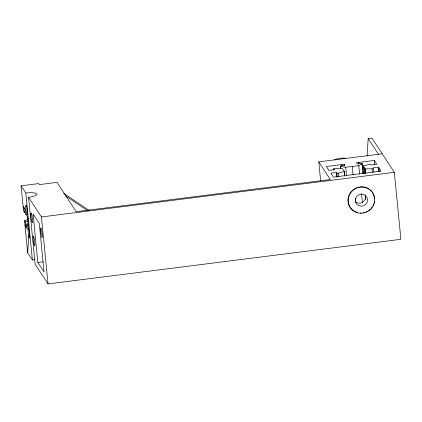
<?xml version="1.0" encoding="UTF-8"?>
<svg xmlns="http://www.w3.org/2000/svg" width="422" height="422" viewBox="0 0 422 422"><rect width="100%" height="100%" fill="white"/><g stroke="black" fill="none" stroke-linecap="round" stroke-linejoin="round"><path stroke-width="0.63" d="M367.082 156.214L368.184 138.558L371.946 138.084L394.333 172.329L400.9 239.3L48.055 283.916L35.137 264.241L28.569 197.269A9.78 2.268 -5.6 0 0 36.835 193.925A9.78 2.268 -5.6 0 0 25.826 193.012L21.1 185.812L38.718 183.586L39.399 184.62L57.017 182.394L76.16 211.68L330.342 179.54L318.774 161.848L382.237 153.824M34.936 259.746A9.78 2.268 -5.6 0 0 32.394 259.989L27.667 252.789L28.743 235.74M27.356 225.717L25.842 226.83L25.362 221.94L24.513 220.643L25.13 220.569A5.011 4.837 -33.2 0 0 28.232 218.316M344.779 176.037L344.336 171.485L342.448 168.6L333.839 168.668L334.488 169.655L328.96 170.351L326.338 166.532L344.199 164.274L344.98 165.466L340.28 166.062L340.507 166.41L345.697 167.281L358.79 165.624L362.134 163.678L361.902 163.325L357.202 163.921L356.421 162.728L374.288 160.471L376.777 164.279L371.017 165.007L370.389 164.047L363.131 165.983L363.896 173.785M373.829 172.065L373.507 168.816L372.879 167.856L378.523 167.144L381.098 171.084L333.38 177.113L330.79 173.152L336.313 172.45L336.956 173.437L344.336 171.485M23.094 206.136L25.294 209.502L25.774 214.381L26.058 214.323M25.774 214.381L27.752 216.919M24.993 225.533L27.198 228.903L26.718 224.024L27.71 223.829M363.131 165.983L365.019 168.874L373.507 168.816M28.569 197.269L41.435 216.95L394.333 172.329M37.843 262.495L44.057 271.968L39.283 223.47L33.09 213.996L37.843 262.495L43.07 261.835M21.1 185.812L23.574 211.026L24.418 212.324L25.093 212.24M25.362 221.94L25.979 221.867A5.011 4.837 -33.2 0 0 28.253 220.622M63.664 193.329L89.163 210.457M65.732 196.024L86.89 210.235M368.184 138.558L378.476 154.299M26.718 224.024L28.411 226.614L28.638 228.682M41.435 216.95L48.055 283.916M378.808 167.587L379.193 171.485M378.523 167.144L378.967 171.696M374.288 160.471L374.731 165.023M372.03 169L372.346 172.255M365.019 168.874L365.468 173.421M364.951 168.763L365.394 173.315M364.075 167.428L364.65 173.278M362.134 163.678L363.089 173.431M365.194 194.89L365.642 199.442M361.902 163.325L362.16 165.925M362.287 167.228L362.54 169.829M362.73 171.78L362.925 173.732M358.774 162.433L358.9 163.731M358.79 165.624L359.618 174.08M361.533 193.587L362.424 202.692M352.243 166.453L353.072 174.908M355.366 198.319L355.751 202.217M345.697 167.281L346.525 175.737M344.436 164.638L344.563 165.936M344.199 164.274L344.326 165.572M344.268 171.379L344.711 175.932M341.852 164.569L341.978 165.872M340.507 166.41L340.702 168.362M340.28 166.062L340.533 168.663M338.555 173.236L338.871 176.486M336.956 173.437L337.342 177.34M336.313 172.45L336.761 177.003M333.839 168.668L333.971 169.971M318.774 161.848L320.641 180.869M25.826 193.012L32.394 259.989M27.467 216.971L28.411 226.614M23.938 207.429L24.418 212.324M24.513 220.643L27.667 252.789M334.514 159.985A19.085 18.431 -33.2 0 1 345.386 158.255M374.061 195.966A13.42 12.961 -33.2 0 0 361.126 186.804L357.692 187.389A13.42 12.961 -33.2 0 0 347.981 200.445A13.42 12.961 -33.2 0 0 357.962 212.677M374.203 196.51A13.42 12.961 -33.2 0 1 374.53 198.767M374.456 201.046A13.42 12.961 -33.2 0 1 374.135 202.739M373.976 203.293A13.42 12.961 -33.2 0 1 372.842 205.952M371.893 207.418A13.42 12.961 -33.2 0 1 371.154 208.326M370.347 209.159A13.42 12.961 -33.2 0 1 368.517 210.631M367.525 211.243A13.42 12.961 -33.2 0 1 365.937 211.997M364.281 212.546A13.42 12.961 -33.2 0 1 363.136 212.793M361.406 212.978A13.42 12.961 -33.2 0 1 360.251 212.978M365.415 195.381A6.203 5.992 -33.2 0 1 355.208 201.653M361.295 187.062L357.861 187.653A13.42 12.961 -33.2 0 0 351.352 208.99A13.42 12.961 -33.2 0 0 373.533 205.176A13.42 12.961 -33.2 0 0 361.295 187.062M361.369 194.099L359.787 194.373A6.203 5.992 -33.2 0 0 356.775 204.232A6.203 5.992 -33.2 0 0 367.029 202.47A6.203 5.992 -33.2 0 0 361.369 194.099M40.633 229.331A5.011 0.586 82.8 0 0 41.957 237.57A5.011 0.586 82.8 0 0 41.873 231.282A5.011 0.586 82.8 0 0 40.633 229.331M28.058 229.716A5.011 0.586 82.8 0 0 29.387 237.934A5.011 0.586 82.8 0 0 29.292 231.599A5.011 0.586 82.8 0 0 28.058 229.716M25.795 206.622A5.011 0.586 82.8 0 0 27.124 214.835A5.011 0.586 82.8 0 0 27.024 208.505A5.011 0.586 82.8 0 0 25.795 206.622M30.88 214.45A5.011 0.586 82.8 0 0 32.209 222.668A5.011 0.586 82.8 0 0 32.114 216.333A5.011 0.586 82.8 0 0 30.88 214.45M33.148 237.544A5.011 0.586 82.8 0 0 34.477 245.762A5.011 0.586 82.8 0 0 34.377 239.427A5.011 0.586 82.8 0 0 33.148 237.544"/></g></svg>
